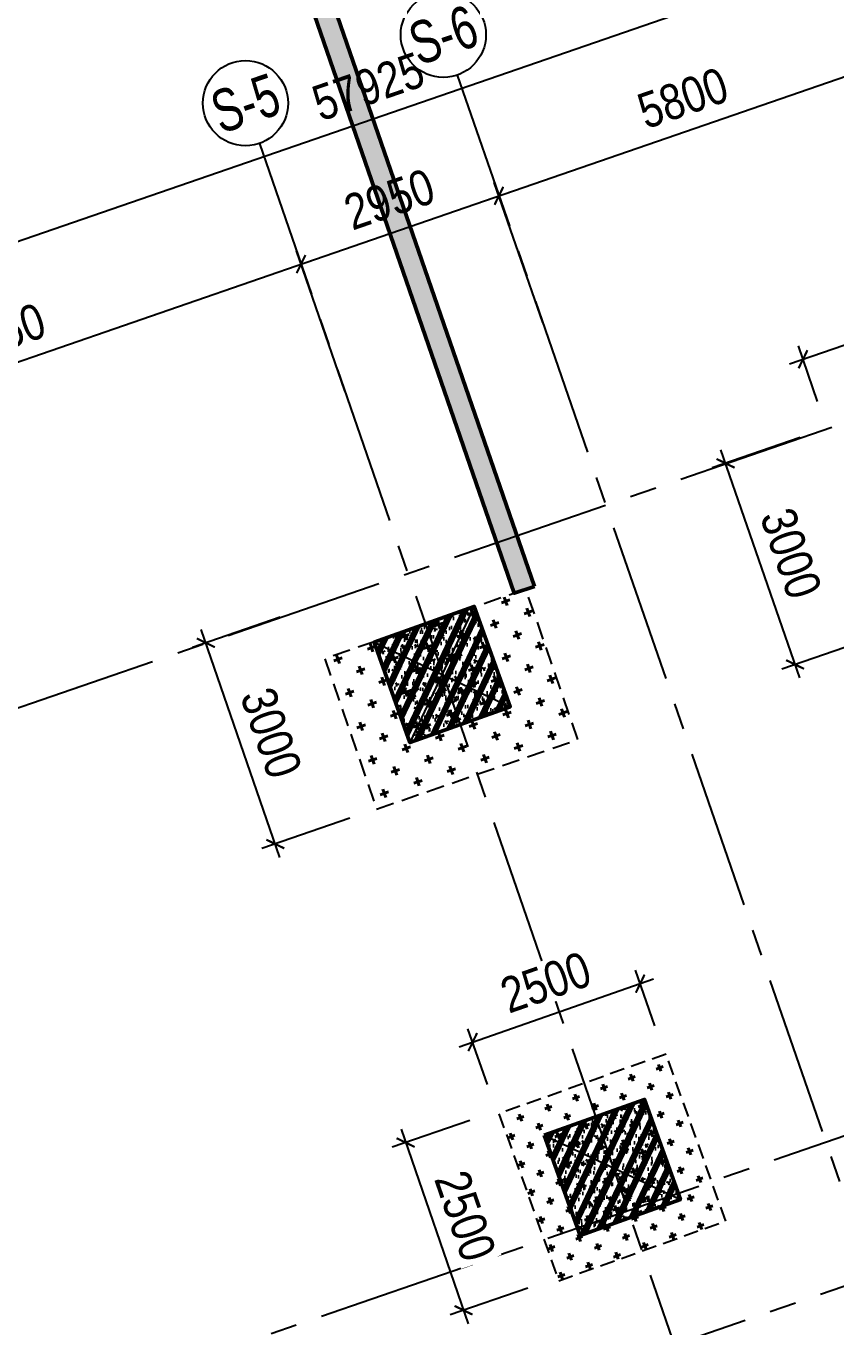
# Model space of a CAD drawing. Header units: millimetres. Extents: x -80883 to 1373228, y -532110 to 182357.
# Drawn here: x 1067595 to 1079008, y -308145 to -289808 of the extents above; entities that cross this region are included whole.
import ezdxf
from ezdxf.enums import TextEntityAlignment as Align
from ezdxf.xclip import XClip

# ---------------------------------------------------------------- set-up
doc = ezdxf.new("R2010")
doc.units = ezdxf.units.MM
doc.header["$LTSCALE"] = 100
doc.header["$XCLIPFRAME"] = 0
doc.header["$PDMODE"] = 32
doc.header["$PDSIZE"] = 2.5
for name, pattern in [('CENTER2', [1.125, 0.75, -0.125, 0.125, -0.125]), ('HIDDEN', [0.375, 0.25, -0.125]), ('Xref_ST_MBDV Cot vach 30.7.2022$0$DASHDOT', [1, 0.5, -0.25, 0, -0.25])]:
    doc.linetypes.add(name, pattern=pattern)
for name, color, linetype, lineweight in [('0-Hatch', 250, 'Continuous', 40), ('KT-Net cot', 2, 'Continuous', 50), ('KT-Net cot vach', 6, 'Continuous', 50), ('KT-Vat lieu', 250, 'Continuous', 9)]:
    doc.layers.add(name, color=color, linetype=linetype, lineweight=lineweight)
for name, color, linetype in [('0-khuat', 3, 'HIDDEN'), ('ccu11-Manh', 8, 'Continuous'), ('ccu12-Truc', 13, 'CENTER2'), ('KC2-DIM', 251, 'Continuous'), ('KT-Dim', 8, 'Continuous'), ('Xref_ST_MBDV Cot vach 30.7.2022$0$Xref_ST_MBDV Cot vach 30.7.2022|Xref_ST_MBDV Cot vach 30.7.2022|Xref_ST_MBDV Cot vach 30.7.2022|Xref_ST_MBDV Cot vach 30.7.2022|A-WALL-PATT', 251, 'Continuous'), ('Xref_ST_MBDV Cot vach 30.7.2022$0$Xref_ST_MBDV Cot vach 30.7.2022|Xref_ST_MBDV Cot vach 30.7.2022|Xref_ST_MBDV Cot vach 30.7.2022|Xref_ST_MBDV Cot vach 30.7.2022|Site_plot line', 1, 'Xref_ST_MBDV Cot vach 30.7.2022$0$DASHDOT'), ('Xref_ST_MBDV Cot vach 30.7.2022|Xref_ST_MBDV Cot vach 30.7.2022|Xref_ST_MBDV Cot vach 30.7.2022|Xref_ST_MBDV Cot vach 30.7.2022|A-GRID-SYM', 50, 'Continuous')]:
    doc.layers.add(name, color=color, linetype=linetype)
doc.styles.add('Arial Narrow', font='ARIALN.TTF')
doc.styles.add('HBA-Text', font='GOTHIC.TTF')
doc.dimstyles.new('ccu12-200', dxfattribs={"dimscale": 200, "dimtxt": 2.5, "dimasz": 1, "dimexe": 1, "dimexo": 2, "dimgap": 1, "dimtad": 1, "dimdec": 0, "dimrnd": 5, "dimdsep": 46, "dimtxsty": 'Arial Narrow', "dimblk": 'ARCHTICK', "dimcen": -1, "dimdle": 1, "dimclrd": 256, "dimclre": 256, "dimclrt": 3, "dimadec": 0, "dimazin": 2, "dimtfac": 0.1, "dimtdec": 0, "dimtmove": 0, "dimatfit": 1, "dimldrblk": 'ARCHTICK', "dimfxl": 1, "dimtvp": 0.8333333333333334, "dimtolj": 1, "dimtzin": 12, "dimarcsym": 0})
pattern_1 = [(49.99999999999999, (550, -550), (286.9040730403014, -25.10085399303804), [30, -330]), (355, (550, -550), (-55.50053344520001, 300.8768534800047), [24, -264]), (100.4514, (573.908672, -552.091736), (231.4037526856086, 275.7758168243814), [25.496076, -280.4568448]), (46.18420000000001, (550, -470), (426.8964194502578, -66.20760573160723), [45, -495]), (96.6356, (585.574698, -475.5173228), (373.8650822194813, 389.6471483601767), [38.2441152, -420.6852]), (351.1842, (550, -470), (373.8647780534509, 389.6474403701299), [36, -396]), (21, (590, -490), (238.7628208473847, -161.0475562661355), [30, -330]), (326.0000000000001, (590, -490), (97.32613276863269, 290.0600180187412), [24, -264]), (71.4514, (609.8968932, -503.4206424), (336.089051432596, 129.012198683981), [25.496076, -280.4568448]), (37.50000000000001, (550, -550), (4.863942126916267, 133.1575415325246), [0, -260.8, 0, -268, 0, -265]), (7.499999999999999, (550, -550), (105.2278149768594, 157.7646847529441), [0, -152.8, 0, -254.8, 0, -101]), (327.5, (460.8, -550), (213.5289744689636, -9.021948693751902), [0, -100, 0, -312, 0, -414]), (317.5, (420.8, -550), (233.2744677369545, 40.04199293292709), [0, -130, 0, -207.2, 0, -294]), (45, (550, -550), (-120.2081528017131, 120.2081528017131), []), (45, (550, -501), (-120.2081528017131, 120.2081528017131), [])]

# ---------------------------------------------------------------- blocks, each defined once
blk = doc.blocks.new('MC3000X3000')
at = {"layer": '0-Hatch', "ltscale": 2}
h = blk.add_hatch(dxfattribs=at)
h.set_pattern_fill('CROSS', color=256, scale=1000, style=0)
h.set_pattern_definition([(360, (0, -4.656612873077393e-10), (250, 250), [125, -375]), (90, (62.5, -62.50000000046566), (-250, 250), [125, -375])])
h.paths.add_polyline_path([(7876789.000000002, 1547059), (7876789.000000002, 1550059), (7873789.000000002, 1550059), (7873789.000000002, 1547059)])
at = {"layer": '0-khuat', "ltscale": 10}
blk.add_lwpolyline([(7873789.000000002, 1547059), (7876789.000000002, 1547059), (7876789.000000002, 1550059), (7873789.000000002, 1550059)], close=True, dxfattribs=at)
blk = doc.blocks.new('MBKC-B1-PN')
at = {"layer": '0-Hatch', "ltscale": 2}
h = blk.add_hatch(dxfattribs=at)
h.set_pattern_fill('CROSS', color=256, scale=1000, angle=109.047137953997, style=0)
h.set_pattern_definition([(109.0471379539969, (4060089.422519995, -6931271.206697751), (-317.8990851971258, 154.7261181275824), [125, -375]), (199.0471379539969, (4060128.104049527, -6931191.731926451), (-154.7261181275824, -317.8990851971258), [125, -374.9999999999999])])
h.paths.add_polyline_path([(27420.70938334335, 8673.508561190392), (24584.95816339552, 7694.47075877263), (25316.49602034036, 5575.595098252408), (28152.24724028865, 6554.632900670171)])
at = {"layer": '0-khuat', "ltscale": 10}
blk.add_lwpolyline([(28152.24724028865, 6554.632900670171), (27420.70938334335, 8673.508561190392), (24584.95816339552, 7694.47075877263), (25316.49602034036, 5575.595098252408)], close=True, dxfattribs=at)
at = {"layer": '0-khuat', "linetype": 'HIDDEN', "ltscale": 10, "xscale": 0.8333333333333325, "yscale": 0.8333333333333325, "zscale": 0.8333333333333325, "rotation": 109.6849732125601}
blk.add_blockref('MC3000X3000', (3454336.267836857, -5743991.226587345), dxfattribs=at)
blk = doc.blocks.new('Xref_ST_MBDV Cot vach 30.7.2022$0$Tuong Vay01-flat-1')
at = {"layer": 'Xref_ST_MBDV Cot vach 30.7.2022$0$Xref_ST_MBDV Cot vach 30.7.2022|Xref_ST_MBDV Cot vach 30.7.2022|Xref_ST_MBDV Cot vach 30.7.2022|Xref_ST_MBDV Cot vach 30.7.2022|A-WALL-PATT'}
h = blk.add_hatch(dxfattribs=at)
h.set_pattern_fill('ACET-2D-VATLIEU04', color=256, scale=50, pattern_type=2)
h.set_pattern_definition([(49.99999999999999, (-11139561.83942936, -1407213.44759845), (-225.902473859489, 189.5546824974008), [37.49999998626113, -412.4999998488724]), (355, (-11139561.83942936, -1407213.44759845), (32.12721218541265, 367.2157156157773), [29.99999999490911, -329.9999999440002]), (100.4514, (-11139531.95358936, -1407216.06226845), (-341.2315265778452, -62.9441868767608), [31.87009499667636, -350.57105596344]), (46.18420000000001, (-11139561.83942936, -1407113.44759845), (-319.1804974675179, 306.2520974436775), [56.24999996954708, -618.749999665018]), (96.6356, (-11139517.37105686, -1407120.34425195), (-516.9959221575409, -60.14402179722674), [47.80514400473094, -525.8565000520404]), (351.1842, (-11139561.83942936, -1407113.44759845), (84.74077420309186, 546.3954293043353), [45.00000000792112, -495.0000000871323]), (21, (-11139511.83942936, -1407138.44759845), (-105.6808218676597, 275.3079533968121), [37.49999999934682, -412.499999992815]), (326.0000000000001, (-11139511.83942936, -1407138.44759845), (206.1288045682013, 305.5985201385338), [30.00000001746614, -330.0000001921275]), (71.4514, (-11139486.96831286, -1407155.22340145), (-328.9637652803212, 110.3801005582791), [31.87009499870726, -350.5710559857798]), (37.50000000000001, (-11139561.83942936, -1407213.44759845), (-78.13452938385308, 101.8269011885859), [0, -325.9999998517854, 0, -334.9999998476936, 0, -331.2499998493985]), (7.499999999999999, (-11139561.83942936, -1407213.44759845), (-23.27934638224542, 176.8241910238285), [0, -191.0000000278261, 0, -318.5000000464012, 0, -126.2500000183929]), (327.5, (-11139673.33942936, -1407213.44759845), (71.94441751949489, 112.9301145330537), [0, -125.0000000614986, 0, -390.0000001918756, 0, -517.5000002546042]), (317.5, (-11139723.33942936, -1407213.44759845), (158.0205495897681, 172.4491691102739), [0, -162.4999999478019, 0, -258.9999999168043, 0, -367.4999998819521]), (45, (-11139561.83942936, -1407213.44759845), (-150.2601910028607, 150.2601910026278), []), (45, (-11139561.83942936, -1407152.19759845), (-150.2601910028607, 150.2601910026278), [])])
h.paths.add_polyline_path([(-82665.42454257607, -118500.0088302612), (-81837.41861176863, -121132.0343658989), (-80902.71611081436, -123728.0834242017), (-79862.87874617614, -126283.8385967175), (-78719.63840653747, -128795.0430432414), (-77474.89874527603, -131257.5152608277), (-76130.7324262727, -133667.1548922951), (-74689.37767251953, -136019.9495540815), (-73153.2345392555, -138311.981517314), (-71524.86091735773, -140539.4342316107), (-69806.96827445179, -142698.5986796832), (-68002.4171395041, -144785.8795539467), (-66114.21234000102, -146797.8012427511), (-64145.497998368, -148731.0136179249), (-62099.55229647644, -150582.2976132843), (-59979.78201714717, -152348.5705846979), (-57789.71687134914, -154026.8914431464), (-55533.00362077914, -155614.4655520306), (-53213.40000534989, -157108.6493807235), (-50834.76848621853, -158506.954906286), (-48401.06981415115, -159807.0537564463), (-45916.35643433966, -161006.7810866404), (-43384.76573854871, -162104.1391847725), (-40810.51317570359, -163097.3007977149), (-38197.88523275405, -163984.6121738681), (-35551.23229684308, -164764.5958169776), (-32874.96141154505, -165435.9529462866), (-30173.5289383363, -165997.5656592443), (-27451.44813587703, -166448.4963081502), (-24701.85157574899, -166789.3238736566), (-4396.734290909022, -168938.2567786218), (36420.01678077132, -167648.2249503911), (41836.4863632936, -160718.6374020646), (12445.38596707024, -24367.66042796941), (8472.910947457654, -9248.974452903174), (-4718.707271176856, -5521.400683149928), (-10557.45827306993, -9946.818014640827), (-34021.18647153303, -27848.24941525888), (-39776.65152562223, -32008.57135346811), (-41248.85870469548, -35293.77142358455), (-45787.31564925052, -38574.38242801698), (-49368.4870454669, -38942.00303377653), (-57644.18705056235, -44924.06981060421), (-59844.65461433306, -46601.45355761005), (-61968.93197572604, -48362.30333496258), (-64019.60134904832, -50208.3517090485), (-65993.2459566202, -52136.53199238679), (-67886.59205765836, -54143.61763671576), (-69696.47008413821, -56226.27801198442), (-71419.8706161473, -58381.05012253253), (-73053.93764149398, -60604.33085121214), (-74595.93274202198, -62892.42844269238), (-76043.29574720934, -65241.53179885377), (-77393.615911806, -67647.72832025355), (-78644.64476583898, -70107.01135663176), (-79794.29917307012, -72615.28586126259), (-80840.66479975358, -75168.37520986283), (-81781.99930225872, -77762.02815519366), (-82616.73522835784, -80391.9259061541), (-83343.48262714595, -83053.68931881292), (-83961.03136360087, -85742.88618860021), (-84468.3531336058, -88455.03863057657), (-84864.60300002433, -91185.62932156771), (-85149.1148865223, -93930.11565387133), (-85321.41487544402, -96683.60341540864), (-85381.30445068702, -99529.50948559865), (-85328.50406530127, -102200.8374458619), (-85163.21024433896, -104955.3926120612), (-84885.69993967563, -107700.5945179402), (-84496.42936686985, -110432.1923394061), (-83996.04728951491, -113145.6335586284), (-83385.3738030456, -115836.3975027683)], flags=16)
h.paths.add_polyline_path([(-83625.45879450254, -118780.6341908188), (-82785.20518665202, -121451.592054751), (-81836.67593448795, -124086.0436255364), (-80781.45706173405, -126679.6041032514), (-79621.30565389246, -129227.9548506811), (-78358.15352366865, -131726.8525110248), (-76994.10399421491, -134172.1360737709), (-75531.42839684151, -136559.7338032422), (-73972.56228888594, -138885.6700187323), (-72320.10139823705, -141146.0717144171), (-70576.79730102606, -143337.1750085717), (-68745.55283991061, -145455.3314108832), (-66829.41729043424, -147497.0138977058), (-64831.58128353581, -149458.8227850739), (-62755.37149274349, -151337.4913895966), (-60604.24509477988, -153129.8914679771), (-58381.7840128839, -154833.0384259534), (-56091.68895242736, -156444.0962880657), (-53737.77323871478, -157960.3824199464), (-51323.95646727085, -159379.3719952791), (-48854.25797718205, -160698.7021999834), (-46332.79015832208, -161916.1761666269), (-43763.75160367042, -163029.7666325136), (-41151.42011806555, -164037.6193153583), (-38500.14559506811, -164938.0560009221), (-35814.34277378954, -165729.5773374715), (-33098.48388773762, -166410.8653324069), (-30357.09121792205, -166980.7855469028), (-27594.72956264392, -167438.3889849058), (-24815.98988816142, -167782.8289991841), (-4433.735052675009, -169939.9255319908), (36919.56229590811, -168632.9359166666), (42912.68845487945, -160965.5998827359), (13418.22973546013, -24135.12373521132), (9294.838300889242, -8442.070929647249), (-4925.935208282433, -4423.687328800617), (-11162.76267831214, -9150.82235655561), (-34617.47974592447, -27045.37879939191), (-40579.63196872547, -31355.10398377781), (-42051.83914779872, -34640.30405389448), (-46155.98199344426, -37606.97231750819), (-49737.15338966064, -37974.59292326774), (-58240.31235744618, -44121.0777798905), (-60467.11885703541, -45818.53930653841), (-62622.81900685839, -47605.43596977205), (-64703.8232677374, -49478.79233927629), (-66706.66158131324, -51435.49383058609), (-68628.013630962, -53472.26783320424), (-70464.66541309468, -55585.73726807744), (-72213.55809716694, -57772.38228180911), (-73871.79587351345, -60028.54927773564), (-75436.60120790266, -62350.49395546387), (-76905.37393212318, -64734.34577669739), (-78275.66833624989, -67176.13529814105), (-79545.20269040763, -69671.7966022063), (-80711.86304414831, -72217.17406733404), (-81773.70674647763, -74808.02928769216), (-82728.96568063274, -77440.04813065287), (-83576.04920824617, -80108.84792049509), (-84313.5468179807, -82809.98473610263), (-84940.23047422245, -85538.9608107484), (-85455.05666192248, -88291.23202148662), (-85857.16812421381, -91062.21545574092), (-86145.88844638877, -93847.29761108034), (-86320.75738810934, -96641.83923533), (-86381.51240370423, -99528.87035845965), (-86327.91179009154, -102240.684236032), (-86160.19218073785, -105035.6641918905), (-85878.57688103244, -107821.473743778), (-85483.548480995, -110593.4755141111), (-84975.76463904232, -113347.0545681345), (-84356.0573821161, -116077.6233250971)])
at = {"layer": 'Xref_ST_MBDV Cot vach 30.7.2022$0$Xref_ST_MBDV Cot vach 30.7.2022|Xref_ST_MBDV Cot vach 30.7.2022|Xref_ST_MBDV Cot vach 30.7.2022|Xref_ST_MBDV Cot vach 30.7.2022|Site_plot line', "ltscale": 5000}
blk.add_arc((-17764.15298610739, -99528.87035845988), 69167.3594175971, 126.1463596527413, 263.7926961611879, dxfattribs=at)
blk = doc.blocks.new('_ARCHTICK')
at = {"color": 0, "linetype": 'ByBlock', "const_width": 0.15}
blk.add_lwpolyline([(-0.5, -0.5), (0.5, 0.5)], dxfattribs=at)
blk = doc.blocks.new('*D1066')
at = {"layer": 'Defpoints', "color": 0, "transparency": 16777216}
for p in [(333214.0718389305, -44362.95521297024), (333961.684839245, -46528.39200335834), (325785.2688217285, -49351.28433366482)]:
    blk.add_point(p, dxfattribs=at)
at = {"layer": 'KT-Dim', "lineweight": -2, "transparency": 16777216}
for p, q in [((333831.1464655257, -46150.29184072066), (333148.8026520708, -44173.90513165147)), ((324848.6057405687, -47251.11673150846), (333403.1219202494, -44297.68602611076)), ((325654.7304480092, -48973.18417102714), (324972.3866350279, -46996.79746332993))]:
    blk.add_line(p, q, dxfattribs=at)
at = {"layer": 'KT-Dim', "lineweight": -2, "transparency": 16777216, "xscale": 200, "yscale": 200, "zscale": 200}
for p, rotation in [((333214.0718389304, -44362.95521297038), 19.04713796363416), ((325037.6558218876, -47185.84754464884), 199.0471379636342)]:
    blk.add_blockref('_ARCHTICK', p, dxfattribs=dict(at, rotation=rotation))
at = {"layer": 'KT-Dim', "color": 3, "transparency": 16777216, "insert": (328977.2829341967, -45344.04163537067), "char_height": 500, "attachment_point": 5, "rotation": 19.047137963634164, "style": 'Arial Narrow'}
blk.add_mtext('\\A1;8650', dxfattribs=at)
blk = doc.blocks.new('*D1067')
at = {"layer": 'Defpoints', "color": 0, "transparency": 16777216}
for p in [(336002.5605383844, -43400.23470679068), (336750.1735388605, -45565.67149764695), (333961.684839245, -46528.39200335834)]:
    blk.add_point(p, dxfattribs=at)
at = {"layer": 'KT-Dim', "lineweight": -2, "transparency": 16777216}
for p, q in [((336619.6351651412, -45187.57133500927), (335937.2913515246, -43211.18462547188)), ((333025.0217576114, -44428.22439982976), (336191.6106197031, -43334.96551993118)), ((333831.1464655257, -46150.29184072066), (333148.8026520707, -44173.90513165123))]:
    blk.add_line(p, q, dxfattribs=at)
at = {"layer": 'KT-Dim', "lineweight": -2, "transparency": 16777216, "xscale": 200, "yscale": 200, "zscale": 200}
for p, rotation in [((336002.5605383842, -43400.2347067908), 19.04713796363416), ((333214.0718389303, -44362.95521297015), 199.0471379636342)]:
    blk.add_blockref('_ARCHTICK', p, dxfattribs=dict(at, rotation=rotation))
at = {"layer": 'KT-Dim', "color": 3, "transparency": 16777216, "insert": (334459.7352924449, -43451.23521644156), "char_height": 500, "attachment_point": 5, "rotation": 19.047137963634164, "style": 'Arial Narrow'}
blk.add_mtext('\\A1;2950', dxfattribs=at)
blk = doc.blocks.new('*D1068')
at = {"layer": 'Defpoints', "color": 0, "transparency": 16777216}
for p in [(341485.0128966325, -41507.42828786178), (342232.6258974263, -43672.86507963808), (336750.1735388605, -45565.67149764695)]:
    blk.add_point(p, dxfattribs=at)
at = {"layer": 'KT-Dim', "lineweight": -2, "transparency": 16777216}
for p, q in [((342102.087523707, -43294.7649170004), (341419.7437097728, -41318.37820654301)), ((335813.5104570653, -43465.50389365036), (341674.0629779513, -41442.15910100228)), ((336619.6351651412, -45187.57133500927), (335937.2913515246, -43211.18462547185))]:
    blk.add_line(p, q, dxfattribs=at)
at = {"layer": 'KT-Dim', "lineweight": -2, "transparency": 16777216, "xscale": 200, "yscale": 200, "zscale": 200}
for p, rotation in [((341485.0128966324, -41507.4282878619), 19.04713796363416), ((336002.5605383842, -43400.23470679074), 199.0471379636342)]:
    blk.add_blockref('_ARCHTICK', p, dxfattribs=dict(at, rotation=rotation))
at = {"layer": 'KT-Dim', "color": 3, "transparency": 16777216, "insert": (338595.205821296, -42023.47175388741), "char_height": 500, "attachment_point": 5, "rotation": 19.047137963634164, "style": 'Arial Narrow'}
blk.add_mtext('\\A1;5800', dxfattribs=at)
blk = doc.blocks.new('GRID-SYM-flat-103')
at = {"layer": 'Xref_ST_MBDV Cot vach 30.7.2022|Xref_ST_MBDV Cot vach 30.7.2022|Xref_ST_MBDV Cot vach 30.7.2022|Xref_ST_MBDV Cot vach 30.7.2022|A-GRID-SYM'}
blk.add_circle((7.814746150539778e-20, 1.307624847908942e-17, 4.374695749536969e-07), 900.0000000000003, dxfattribs=at)
at = {"layer": 'Xref_ST_MBDV Cot vach 30.7.2022|Xref_ST_MBDV Cot vach 30.7.2022|Xref_ST_MBDV Cot vach 30.7.2022|Xref_ST_MBDV Cot vach 30.7.2022|A-GRID-SYM', "style": 'HBA-Text'}
blk.add_attdef('GRID', text='', height=900.0000000000003, rotation=19.04713795291325, dxfattribs=at).set_placement((7.814746150539778e-20, 1.307624847908942e-17, 4.374695749536969e-07), align=Align.MIDDLE_CENTER)
blk = doc.blocks.new('*D1073')
at = {"layer": 'Defpoints', "color": 0, "transparency": 16777216}
for p in [(363163.4852022186, -37115.10992757118), (306934.025148161, -51743.49375239977), (308410.2467223766, -56019.1817027683, 4.862310228169464e-05)]:
    blk.add_point(p, dxfattribs=at)
at = {"layer": 'KT-Dim', "lineweight": -2, "transparency": 16777216}
for p, q in [((361876.3130504046, -32774.15088184166), (306744.9757257595, -51808.76484776073)), ((363032.9430114967, -36737.01108276802), (361621.9925326421, -32650.37255480104)), ((308279.7045316547, -55641.08285796513), (306868.7540528001, -51554.44432999818))]:
    blk.add_line(p, q, dxfattribs=at)
at = {"layer": 'KT-Dim', "lineweight": -2, "transparency": 16777216, "xscale": 200, "yscale": 200, "zscale": 200}
for p, rotation in [((361687.263628003, -32839.42197720263), 19.0477163778953), ((306934.025148161, -51743.49375239977), 199.0477163778953)]:
    blk.add_blockref('_ARCHTICK', p, dxfattribs=dict(at, rotation=rotation))
at = {"layer": 'KT-Dim', "color": 3, "transparency": 16777216, "insert": (334162.0591472953, -41861.09962134298), "char_height": 500, "attachment_point": 5, "rotation": 19.047716377895316, "style": 'Arial Narrow'}
blk.add_mtext('\\A1;57925', dxfattribs=at)
blk = doc.blocks.new('*U152')
h = blk.add_hatch()
h.set_pattern_fill('VATLIEU04', color=250, scale=40, style=0, pattern_type=2)
h.set_pattern_definition(pattern_1)
h.paths.add_polyline_path([(-475, 475), (1025, 475), (1025, -1025), (-475, -1025)])
at = {"color": 6, "ltscale": 0.25}
blk.add_lwpolyline([(-475, 475), (1025, 475), (1025, -1025), (-475, -1025)], close=True, dxfattribs=at)
at = {"layer": 'Defpoints', "linetype": 'ByBlock', "ltscale": 30}
for p, q in [((1025, 475), (-475, -1025)), ((-475, 475), (1025, -1025))]:
    blk.add_line(p, q, dxfattribs=at)
blk = doc.blocks.new('*U151')
h = blk.add_hatch()
h.set_pattern_fill('VATLIEU04', color=250, scale=40, style=0, pattern_type=2)
h.set_pattern_definition(pattern_1)
h.paths.add_polyline_path([(-475, 475), (1025, 475), (1025, -1025), (-475, -1025)])
at = {"color": 6, "ltscale": 0.25}
blk.add_lwpolyline([(-475, 475), (1025, 475), (1025, -1025), (-475, -1025)], close=True, dxfattribs=at)
at = {"layer": 'Defpoints', "linetype": 'ByBlock', "ltscale": 30}
for p, q in [((1025, 475), (-475, -1025)), ((-475, 475), (1025, -1025))]:
    blk.add_line(p, q, dxfattribs=at)
blk = doc.blocks.new('MBDV-B1-T1-PN')
at = {"layer": 'KT-Net cot vach', "rotation": 19.6849732125525}
for name, p in [('*U151', (25888.18390325899, 7638.490352074732, -5.460168145715594e-05)), ('*U152', (28286.79614176205, 690.9878537511686))]:
    blk.add_blockref(name, p, dxfattribs=at)
blk = doc.blocks.new('*D1110')
at = {"layer": 'Defpoints', "color": 0, "ltscale": 0.5, "transparency": 16777216}
for p in [(1071555.894332663, -298009.4833715353, -5.46016815734518e-05), (1070128.588904983, -298502.2578996617), (1072534.93213508, -300845.2345914841, -5.46016815734518e-05)]:
    blk.add_point(p, dxfattribs=at)
at = {"layer": 'KC2-DIM', "lineweight": -2, "ltscale": 0.5, "transparency": 16777216}
for p, q in [((1071177.794170003, -298140.021745191), (1069939.538823653, -298567.5270864895)), ((1071172.895894229, -301527.0592009404), (1070063.319718156, -298313.207818332)), ((1072156.83197242, -300975.7729651398), (1070918.576626071, -301403.2783064383))]:
    blk.add_line(p, q, dxfattribs=at)
at = {"layer": 'KC2-DIM', "lineweight": -2, "ltscale": 0.5, "transparency": 16777216, "xscale": 200, "yscale": 200, "zscale": 200}
for p, rotation in [((1070128.588904983, -298502.2578996617), 109.0471379540029), ((1071107.626707401, -301338.0091196105), 289.0471379540029)]:
    blk.add_blockref('_ARCHTICK', p, dxfattribs=dict(at, rotation=rotation))
at = {"layer": 'KC2-DIM', "color": 3, "ltscale": 0.5, "transparency": 16777216, "insert": (1071048.467549656, -299771.5526134958), "char_height": 500, "attachment_point": 5, "rotation": 289.0471379540029, "style": 'Arial Narrow', "bg_fill": 3, "box_fill_scale": 1.1, "bg_fill_color": 256, "bg_fill_true_color": 13158600, "bg_fill_transparency": 0}
blk.add_mtext('\\A1;3000', dxfattribs=at)
blk = doc.blocks.new('*D1111')
at = {"layer": 'Defpoints', "color": 0, "ltscale": 0.5, "transparency": 16777216}
for p in [(1078879.855835532, -295479.4172184994, -5.46016815734518e-05), (1077452.550407853, -295972.1917466257), (1079858.89363795, -298315.1684384482, -5.46016815734518e-05)]:
    blk.add_point(p, dxfattribs=at)
at = {"layer": 'KC2-DIM', "lineweight": -2, "ltscale": 0.5, "transparency": 16777216}
for p, q in [((1078501.755672872, -295609.9555921551), (1077263.500326523, -296037.4609334536)), ((1078496.857397099, -298996.9930479043), (1077387.281221025, -295783.1416652958)), ((1079480.79347529, -298445.7068121039), (1078242.538128941, -298873.2121534023))]:
    blk.add_line(p, q, dxfattribs=at)
at = {"layer": 'KC2-DIM', "lineweight": -2, "ltscale": 0.5, "transparency": 16777216, "xscale": 200, "yscale": 200, "zscale": 200}
for p, rotation in [((1077452.550407853, -295972.1917466257), 109.0471379540029), ((1078431.588210271, -298807.9429665745), 289.0471379540029)]:
    blk.add_blockref('_ARCHTICK', p, dxfattribs=dict(at, rotation=rotation))
at = {"layer": 'KC2-DIM', "color": 3, "ltscale": 0.5, "transparency": 16777216, "insert": (1078372.429052526, -297241.4864604598), "char_height": 500, "attachment_point": 5, "rotation": 289.0471379540029, "style": 'Arial Narrow', "bg_fill": 3, "box_fill_scale": 1.1, "bg_fill_color": 256, "bg_fill_true_color": 13158600, "bg_fill_transparency": 0}
blk.add_mtext('\\A1;3000', dxfattribs=at)
blk = doc.blocks.new('*D1112')
at = {"layer": 'Defpoints', "color": 0, "ltscale": 0.5, "transparency": 16777216}
for p in [(1081379.235235118, -293526.0893553815), (1081715.607055479, -294500.3794160816, -5.46016815734518e-05), (1078879.855835532, -295479.4172184994, -5.46016815734518e-05)]:
    blk.add_point(p, dxfattribs=at)
at = {"layer": 'KC2-DIM', "lineweight": -2, "ltscale": 0.5, "transparency": 16777216}
for p, q in [((1081585.068681824, -294122.2792534219), (1081313.96604829, -293337.0392740516)), ((1078354.433933841, -294570.3963446271), (1081568.285316448, -293460.8201685537)), ((1078749.317461876, -295101.3170558396), (1078478.214828342, -294316.0770764694))]:
    blk.add_line(p, q, dxfattribs=at)
at = {"layer": 'KC2-DIM', "lineweight": -2, "ltscale": 0.5, "transparency": 16777216, "xscale": 200, "yscale": 200, "zscale": 200}
for p, rotation in [((1081379.235235118, -293526.0893553815), 19.04713795400866), ((1078543.48401517, -294505.1271577993), 199.0471379540086)]:
    blk.add_blockref('_ARCHTICK', p, dxfattribs=dict(at, rotation=rotation))
at = {"layer": 'KC2-DIM', "color": 3, "ltscale": 0.5, "transparency": 16777216, "insert": (1079812.778729004, -293585.2485131265), "char_height": 500, "attachment_point": 5, "rotation": 19.047137954008665, "style": 'Arial Narrow', "bg_fill": 3, "box_fill_scale": 1.1, "bg_fill_color": 256, "bg_fill_true_color": 13158600, "bg_fill_transparency": 0}
blk.add_mtext('\\A1;3000', dxfattribs=at)
blk = doc.blocks.new('*D1132')
at = {"layer": 'Defpoints', "color": 0, "ltscale": 0.5, "transparency": 16777216}
for p in [(1076248.756985127, -303306.4325987005), (1076588.397804739, -304279.5817391254, -5.460168692449779e-05), (1074228.012438469, -305103.3847792745)]:
    blk.add_point(p, dxfattribs=at)
at = {"layer": 'KC2-DIM', "lineweight": -2, "ltscale": 0.5, "transparency": 16777216}
for p, q in [((1073699.541854949, -304196.1395102263), (1076437.586749035, -303240.5287273238)), ((1076456.590061985, -303901.9222113094), (1076182.85311375, -303117.6028347925)), ((1074096.204695715, -304725.7252514585), (1073822.46774748, -303941.4058749416))]:
    blk.add_line(p, q, dxfattribs=at)
at = {"layer": 'KC2-DIM', "lineweight": -2, "ltscale": 0.5, "transparency": 16777216, "xscale": 200, "yscale": 200, "zscale": 200}
for p, rotation in [((1076248.756985127, -303306.4325987005), 19.2396050158715), ((1073888.371618857, -304130.2356388496), 199.2396050158715)]:
    blk.add_blockref('_ARCHTICK', p, dxfattribs=dict(at, rotation=rotation))
at = {"layer": 'KC2-DIM', "color": 3, "ltscale": 0.5, "transparency": 16777216, "insert": (1074918.538589337, -303288.4759130437), "char_height": 500, "attachment_point": 5, "rotation": 19.239605015871508, "style": 'Arial Narrow', "bg_fill": 3, "box_fill_scale": 1.1, "bg_fill_color": 256, "bg_fill_true_color": 13158600, "bg_fill_transparency": 0}
blk.add_mtext('\\A1;2500', dxfattribs=at)
blk = doc.blocks.new('*D1133')
at = {"layer": 'Defpoints', "color": 0, "ltscale": 0.5, "transparency": 16777216}
for p in [(1074228.012438469, -305103.3847792745, 0.0037426825899861), (1075043.877273817, -307466.5107958978, 0.0037426825899861), (1073759.846202082, -307909.8201207297)]:
    blk.add_point(p, dxfattribs=at)
at = {"layer": 'KC2-DIM', "lineweight": -2, "ltscale": 0.5, "transparency": 16777216}
for p, q in [((1073849.912275809, -305233.9231529301), (1072754.931285405, -305611.9632909342)), ((1072878.712179907, -305357.6440227765), (1073825.11538891, -308098.8702020596)), ((1074665.777111157, -307597.0491695534), (1073570.796120753, -307975.0893075576))]:
    blk.add_line(p, q, dxfattribs=at)
at = {"layer": 'KC2-DIM', "lineweight": -2, "ltscale": 0.5, "transparency": 16777216, "xscale": 200, "yscale": 200, "zscale": 200}
for p, rotation in [((1072943.981366734, -305546.6941041064), 109.0471379540041), ((1073759.846202082, -307909.8201207297), 289.0471379540041)]:
    blk.add_blockref('_ARCHTICK', p, dxfattribs=dict(at, rotation=rotation))
at = {"layer": 'KC2-DIM', "color": 3, "ltscale": 0.5, "transparency": 16777216, "insert": (1073782.273527873, -306579.6762162783), "char_height": 500, "attachment_point": 5, "rotation": 289.04713795400414, "style": 'Arial Narrow', "bg_fill": 3, "box_fill_scale": 1.1, "bg_fill_color": 256, "bg_fill_true_color": 13158600, "bg_fill_transparency": 0}
blk.add_mtext('\\A1;2500', dxfattribs=at)
blk = doc.blocks.new('Vach-NN-PN')
at = {"layer": 'KT-Vat lieu'}
h = blk.add_hatch(dxfattribs=at)
h.set_pattern_fill('BTCT', color=256, scale=40)
h.set_pattern_definition([(49.99999999999999, (120548.5472050454, -49800.92585838202), (286.9040730403014, -25.10085399303804), [30, -330]), (355, (120548.5472050454, -49800.92585838202), (-55.50053344520001, 300.8768534800047), [24, -264]), (100.4514, (120572.4558770454, -49803.01759438205), (231.4037526856086, 275.7758168243814), [25.496076, -280.4568448]), (46.18420000000001, (120548.5472050454, -49720.92585838202), (426.8964194502578, -66.20760573160723), [45, -495]), (96.6356, (120584.1219030453, -49726.44318118203), (373.8650822194813, 389.6471483601767), [38.2441152, -420.6852]), (351.1842, (120548.5472050454, -49720.92585838202), (373.8647780534509, 389.6474403701299), [36, -396]), (21, (120588.5472050454, -49740.92585838202), (238.7628208473847, -161.0475562661355), [30, -330]), (326.0000000000001, (120588.5472050454, -49740.92585838202), (97.32613276863269, 290.0600180187412), [24, -264]), (71.4514, (120608.4440982454, -49754.34650078201), (336.089051432596, 129.012198683981), [25.496076, -280.4568448]), (37.50000000000001, (120548.5472050454, -49800.92585838202), (4.863942126916267, 133.1575415325246), [0, -260.8, 0, -268, 0, -265]), (7.499999999999999, (120548.5472050454, -49800.92585838202), (105.2278149768594, 157.7646847529441), [0, -152.8, 0, -254.8, 0, -101]), (327.5, (120459.3472050454, -49800.92585838202), (213.5289744689636, -9.021948693751902), [0, -100, 0, -312, 0, -414]), (317.5, (120419.3472050454, -49800.92585838202), (233.2744677369545, 40.04199293292709), [0, -130, 0, -207.2, 0, -294]), (45, (120548.5472050454, -49800.92585838202), (-106.0660171779821, 106.0660171779821), []), (45, (120619.2578830454, -49800.92585838202), (-106.0660171779821, 106.0660171779821), [])])
h.paths.add_polyline_path([(29144.77726576407, -3214.725349920336), (28861.20214374922, -3312.629130104324), (22693.26399283903, 14552.60355706571), (22976.83911485388, 14650.50733724993)])
at = {"layer": 'KT-Net cot'}
blk.add_lwpolyline([(29144.77726576407, -3214.725349920336), (28861.20214374922, -3312.629130104324), (22693.26399283903, 14552.60355706571), (22976.83911485388, 14650.50733724993)], close=True, dxfattribs=at)
blk = doc.blocks.new('Grid-ST-flat-3')
at = {"layer": 'ccu12-Truc', "ltscale": 30}
for p, q in [((369404.6687134802, -36752.13820029161), (304555.4537775333, -59141.20830987487)), ((335415.1609209012, -41698.85077767866), (354504.452659484, -96990.36475386203)), ((332626.6722212732, -42661.57128335355), (351715.9639600301, -97953.08526004129)), ((348389.8671523775, -54057.70604856691), (307655.7401533651, -68121.08717252291)), ((349042.5590209737, -55948.20686175593), (308308.4320219612, -70011.58798571193))]:
    blk.add_line(p, q, dxfattribs=at)
at = {"layer": 'KT-Dim'}
ref = blk.add_blockref('GRID-SYM-flat-103', (335219.3476331607, -41131.70250583027, -2.916463833074756e-07), dxfattribs=dict(at, xscale=0.6666666666666666, yscale=0.6666666666666666, zscale=0.6666666666666666))
ref.add_attrib('GRID', 'S-6', dxfattribs={"layer": 'Xref_ST_MBDV Cot vach 30.7.2022|Xref_ST_MBDV Cot vach 30.7.2022|Xref_ST_MBDV Cot vach 30.7.2022|Xref_ST_MBDV Cot vach 30.7.2022|A-GRID-SYM', "height": 600, "rotation": 19, "style": 'HBA-Text', "width": 0.75}).set_placement((335219.3476331607, -41131.70250583027, -2.916463833074756e-07), align=Align.MIDDLE_CENTER)
ref = blk.add_blockref('GRID-SYM-flat-103', (332430.8589335326, -42094.42301150516, -2.916463833074756e-07), dxfattribs=dict(at, xscale=0.6666666666666666, yscale=0.6666666666666666, zscale=0.6666666666666666))
ref.add_attrib('GRID', 'S-5', dxfattribs={"layer": 'Xref_ST_MBDV Cot vach 30.7.2022|Xref_ST_MBDV Cot vach 30.7.2022|Xref_ST_MBDV Cot vach 30.7.2022|Xref_ST_MBDV Cot vach 30.7.2022|A-GRID-SYM', "height": 600, "rotation": 19, "style": 'HBA-Text', "width": 0.75}).set_placement((332430.8589335326, -42094.42301150516, -2.916463833074756e-07), align=Align.MIDDLE_CENTER)
dim = blk.add_aligned_dim(p1=(363163.4852022186, -37115.1099275712), p2=(308410.2467223767, -56019.18170276831, 4.862310228169464e-05), distance=-4523.3546826560605, dimstyle='ccu12-200', dxfattribs=at)
dim.commit()
dim.dimension.update_dxf_attribs({"geometry": '*D1073', "text_midpoint": (334162.0591472953, -41861.09962134298)})
for base, p1, p2, picture, middle in [((341485.0128966325, -41507.42828786178), (336750.1735388604, -45565.67149764695), (342232.6258974262, -43672.86507963808), '*D1068', (338595.205821296, -42023.47175388732)), ((336002.5605383844, -43400.23470679068), (333961.6848392449, -46528.39200335834), (336750.1735388604, -45565.67149764695), '*D1067', (334459.735292445, -43451.23521644148)), ((333214.0718389305, -44362.95521297024), (325785.2688217284, -49351.28433366481), (333961.6848392449, -46528.39200335834), '*D1066', (328977.2829341967, -45344.04163537061))]:
    dim = blk.add_linear_dim(base=base, p1=p1, p2=p2, angle=19.04713796308996, dimstyle='ccu12-200', dxfattribs=at)
    dim.commit()
    dim.dimension.update_dxf_attribs({"geometry": picture, "text_midpoint": middle})

msp = doc.modelspace()

# ---------------------------------------------------------------- block references
ref = msp.add_blockref('Xref_ST_MBDV Cot vach 30.7.2022$0$Tuong Vay01-flat-1', (1116587.426605196, -179396.1816894468))
XClip(ref).set_block_clipping_path([(-91541.67363452361, -190955.66829734467), (52438.32550173579, -76158.0499385341)])
msp.add_blockref('Grid-ST-flat-3', (738255.8532795282, -248801.1744403235))
at = {"layer": 'ccu11-Manh'}
msp.add_blockref('MBDV-B1-T1-PN', (1047218.43611474, -306420.8296897365), dxfattribs=at)
at = {"layer": 'KC2-DIM', "ltscale": 0.5}
msp.add_blockref('MBKC-B1-PN', (1047218.43611474, -306420.8296897365), dxfattribs=at)

# ---------------------------------------------------------------- next in the draw order: dimensions: what is measured, and where the dimension line sits
for p1, p2, distance, picture, middle in [((1079858.893637949, -298315.1684384481, -0.0001092033614830401), (1078879.855835532, -295479.4172184994, -0.0001092033614830401), 1509.975999627904, '*D1111', (1078372.429052526, -297241.4864604598, -5.460167990958831e-05)), ((1072534.93213508, -300845.2345914841), (1071555.894332662, -298009.4833715353), 1509.9759996279424, '*D1110', (1071048.467549656, -299771.5526134958, 5.46016815734518e-05)), ((1074228.012438469, -305103.3847792745), (1076588.397804739, -304279.5817391253, -5.460168692449779e-05), 1030.7158366185115, '*D1132', (1074918.538589337, -303288.4759130437))]:
    dim = msp.add_aligned_dim(p1=p1, p2=p2, distance=distance, dimstyle='ccu12-200', override={"dimfxl": 150, "dimtfill": 1}, dxfattribs=at)
    dim.commit()
    dim.dimension.update_dxf_attribs({"geometry": picture, "text_midpoint": middle})

# ---------------------------------------------------------------- next in the draw order: dimensions: what is measured, and where the dimension line sits
for p1, p2, distance, picture, middle in [((1078879.855835532, -295479.4172184994, -0.0001092033614830401), (1081715.607055479, -294500.3794160816, -0.0001092033614830401), 1030.7216520049853, '*D1112', (1079812.778729004, -293585.2485131265, -5.460167990958831e-05)), ((1074228.012438469, -305103.3847792745), (1075043.877273817, -307466.5107958978), -1358.4030884328972, '*D1133', (1073782.273527873, -306579.6762162783, -0.003742682595337146))]:
    dim = msp.add_aligned_dim(p1=p1, p2=p2, distance=distance, dimstyle='ccu12-200', override={"dimfxl": 150, "dimtfill": 1}, dxfattribs=at)
    dim.commit()
    dim.dimension.update_dxf_attribs({"geometry": picture, "text_midpoint": middle})

# ---------------------------------------------------------------- next in the draw order: block references
at = {"layer": 'KT-Net cot'}
msp.add_blockref('Vach-NN-PN', (1045612.52361667, -294491.8028398871), dxfattribs=at)

doc.saveas('drawing.dxf')
